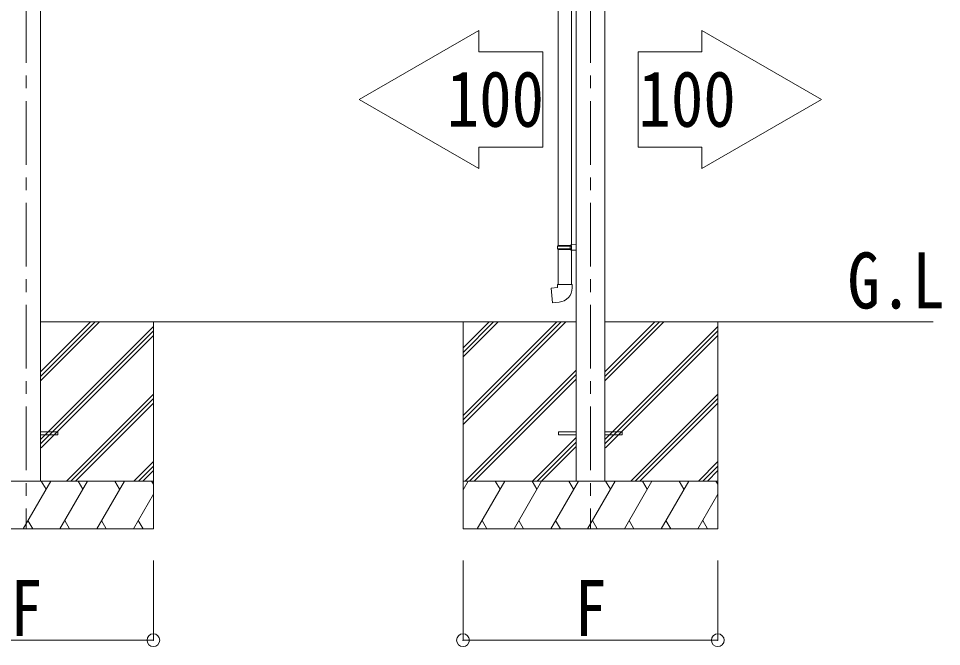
# Model space of a CAD drawing. Units: millimetres at full size, sheet at 1:40; details may follow other scales. Extents: x -29423 to 3259, y -7760 to 7760.
# Drawn here: x -14157 to -11259, y -2330 to -357 of the extents above; entities that cross this region are included whole.
import ezdxf
from ezdxf.enums import TextEntityAlignment as Align

# ---------------------------------------------------------------- set-up
doc = ezdxf.new("R2010")
doc.units = ezdxf.units.MM
doc.header["$LTSCALE"] = 40
doc.header["$PDMODE"] = 32
doc.header["$PDSIZE"] = 40
doc.linetypes.add('CHAIN1', pattern=[8, 5, -1, 1, -1])
for name, color, linetype, lineweight in [('0-0_0', 7, 'Continuous', 9), ('0-1_本体', 5, 'CHAIN1', 9), ('0-3_ELV2', 4, 'Continuous', 9), ('0-6_OTH_LINE', 6, 'Continuous', 9), ('0-9_OUTLINE', 7, 'Continuous', 9)]:
    doc.layers.add(name, color=color, linetype=linetype, lineweight=lineweight)
doc.layers.add('0-7_SHAPE', color=7, linetype='Continuous')
doc.styles.add('ＭＳ ゴシック', font='')
doc.styles.get('ＭＳ ゴシック').set_extended_font_data('MS Gothic')

msp = doc.modelspace()

# ---------------------------------------------------------------- linework, layer by layer
at = {"layer": '0-0_0'}
for p, q in [((-14088.02, -1309.72), (-12406.42, -1309.72)), ((-14088.02, -1495.35), (-13902.39, -1309.72)), ((-14088.02, -1481.21), (-13916.53, -1309.72)), ((-14088.02, -1467.07), (-13930.68, -1309.72)), ((-14088.02, -1679.2), (-13733.22, -1324.4)), ((-13733.22, -1309.72), (-13733.22, -1959.72)), ((-12761.22, -1603.9), (-12467.04, -1309.72)), ((-12761.22, -1618.04), (-12452.9, -1309.72)), ((-12761.22, -1632.18), (-12438.76, -1309.72)), ((-12761.22, -1420.05), (-12650.89, -1309.72)), ((-12761.22, -1405.91), (-12665.03, -1309.72)), ((-12761.22, -1391.77), (-12679.17, -1309.72)), ((-12316.02, -1309.72), (-11285.22, -1309.72)), ((-12316.02, -1495.35), (-12130.39, -1309.72)), ((-12316.02, -1481.21), (-12144.53, -1309.72)), ((-12316.02, -1467.07), (-12158.67, -1309.72)), ((-12316.02, -1679.2), (-11961.22, -1324.4)), ((-11961.22, -1309.72), (-11961.22, -1959.72)), ((-14088.02, -1693.34), (-13733.22, -1338.54)), ((-14085.76, -1705.22), (-13733.22, -1352.69)), ((-12316.02, -1693.34), (-11961.22, -1338.54)), ((-12313.76, -1705.22), (-11961.22, -1352.69)), ((-12754.91, -1809.72), (-12406.42, -1461.23)), ((-12740.77, -1809.72), (-12406.42, -1475.38)), ((-12726.63, -1809.72), (-12406.42, -1489.52)), ((-14006.41, -1809.72), (-13733.22, -1536.53)), ((-13992.27, -1809.72), (-13733.22, -1550.67)), ((-13978.13, -1809.72), (-13733.22, -1564.82)), ((-12234.41, -1809.72), (-11961.22, -1536.53)), ((-12220.27, -1809.72), (-11961.22, -1550.67)), ((-12206.13, -1809.72), (-11961.22, -1564.82)), ((-12542.78, -1809.72), (-12406.42, -1673.36)), ((-12528.64, -1809.72), (-12406.42, -1687.51)), ((-12514.5, -1809.72), (-12406.42, -1701.65)), ((-13794.28, -1809.72), (-13733.22, -1748.66)), ((-13780.14, -1809.72), (-13733.22, -1762.81)), ((-12022.28, -1809.72), (-11961.22, -1748.66)), ((-12008.14, -1809.72), (-11961.22, -1762.81)), ((-13766, -1809.72), (-13733.22, -1776.95)), ((-11994, -1809.72), (-11961.22, -1776.95)), ((-13733.22, -1809.72), (-14533.22, -1809.72)), ((-14142.07, -1959.72), (-14055.46, -1809.72)), ((-14070.46, -1835.7), (-14085.46, -1809.72)), ((-14026.6, -1959.72), (-13939.99, -1809.72)), ((-13954.99, -1835.7), (-13969.99, -1809.72)), ((-13911.13, -1959.72), (-13824.52, -1809.72)), ((-13854.52, -1809.72), (-13839.52, -1835.7)), ((-13739.05, -1809.72), (-13733.22, -1819.82)), ((-11961.22, -1809.72), (-12761.22, -1809.72)), ((-12761.22, -1837.22), (-12745.34, -1809.72)), ((-12716.48, -1959.72), (-12629.87, -1809.72)), ((-12644.87, -1835.7), (-12659.87, -1809.72)), ((-12601.01, -1959.72), (-12514.4, -1809.72)), ((-12529.4, -1835.7), (-12544.41, -1809.72)), ((-12485.54, -1959.72), (-12398.93, -1809.72)), ((-12413.93, -1835.7), (-12428.93, -1809.72)), ((-12370.07, -1959.72), (-12283.46, -1809.72)), ((-12298.46, -1835.7), (-12313.46, -1809.72)), ((-12254.6, -1959.72), (-12167.99, -1809.72)), ((-12182.99, -1835.7), (-12197.99, -1809.72)), ((-12139.13, -1959.72), (-12052.52, -1809.72)), ((-12082.52, -1809.72), (-12067.52, -1835.7)), ((-11967.05, -1809.72), (-11961.22, -1819.82)), ((-13795.66, -1959.72), (-13733.22, -1851.58)), ((-12023.66, -1959.72), (-11961.22, -1851.58)), ((-14127.07, -1933.74), (-14112.07, -1959.72)), ((-14011.6, -1933.74), (-13996.6, -1959.72)), ((-13896.13, -1933.74), (-13881.13, -1959.72)), ((-13780.66, -1933.74), (-13765.66, -1959.72)), ((-12701.48, -1933.74), (-12686.48, -1959.72)), ((-12586.01, -1933.74), (-12571.01, -1959.72)), ((-12470.54, -1933.74), (-12455.54, -1959.72)), ((-12355.07, -1933.74), (-12340.07, -1959.72)), ((-12239.6, -1933.74), (-12224.6, -1959.72)), ((-12124.13, -1933.74), (-12109.13, -1959.72)), ((-12008.66, -1933.74), (-11993.66, -1959.72))]:
    msp.add_line(p, q, dxfattribs=at)
for points in [[(-14533.22, -1309.72), (-14533.22, -1959.72), (-13733.22, -1959.72)], [(-12761.22, -1309.72), (-12761.22, -1959.72), (-11961.22, -1959.72)]]:
    msp.add_lwpolyline(points, dxfattribs=at)
at = {"layer": '0-1_本体'}
for p, q in [((-14133.22, 983.84), (-14133.22, -1959.72)), ((-12361.22, 983.84), (-12361.22, -1959.72))]:
    msp.add_line(p, q, dxfattribs=at)
at = {"layer": '0-3_ELV2'}
for p, q in [((-14088.02, 1019.28), (-14088.02, -1809.72)), ((-12406.42, 1019.28), (-12406.42, -1809.72)), ((-12316.02, 1019.28), (-12316.02, -1809.72)), ((-14088.02, -1655.22), (-14033.22, -1655.22)), ((-14088.02, -1664.22), (-14033.22, -1664.22)), ((-14033.22, -1655.22), (-14033.22, -1664.22)), ((-12461.22, -1655.22), (-12461.22, -1664.22)), ((-12461.22, -1655.22), (-12406.42, -1655.22)), ((-12461.22, -1664.22), (-12406.42, -1664.22)), ((-12316.02, -1655.22), (-12261.22, -1655.22)), ((-12316.02, -1664.22), (-12261.22, -1664.22)), ((-12261.22, -1655.22), (-12261.22, -1664.22))]:
    msp.add_line(p, q, dxfattribs=at)
at = {"layer": '0-6_OTH_LINE', "color": 7}
for p, q in [((-12711.36, -394.23), (-12711.36, -461.43)), ((-12011.08, -394.23), (-12011.08, -461.43)), ((-12711.36, -761.03), (-12510.96, -761.03)), ((-12711.36, -761.03), (-12711.36, -828.23)), ((-12011.08, -761.03), (-12211.48, -761.03)), ((-12011.08, -761.03), (-12011.08, -828.23))]:
    msp.add_line(p, q, dxfattribs=at)
at = {"layer": '0-6_OTH_LINE'}
for p, q in [((-13733.22, -2309.72), (-13733.22, -2059.74)), ((-13733.22, -2309.72), (-13733.22, -2059.74)), ((-12761.22, -2309.72), (-12761.22, -2059.74)), ((-12761.22, -2309.72), (-12761.22, -2059.74)), ((-11961.22, -2309.72), (-11961.22, -2059.74)), ((-11961.22, -2309.72), (-11961.22, -2059.74)), ((-14533.22, -2309.72), (-13733.22, -2309.72)), ((-14533.22, -2309.72), (-13733.22, -2309.72)), ((-12761.22, -2309.72), (-11961.22, -2309.72)), ((-12761.22, -2309.72), (-11961.22, -2309.72))]:
    msp.add_line(p, q, dxfattribs=at)
at = {"layer": '0-6_OTH_LINE', "color": 7}
for points in [[(-12711.36, -828.23), (-13087.21, -611.23), (-12711.36, -394.23)], [(-12011.08, -828.23), (-11635.23, -611.23), (-12011.08, -394.23)], [(-12711.36, -461.43), (-12510.96, -461.43), (-12510.96, -761.03)], [(-12011.08, -461.43), (-12211.48, -461.43), (-12211.48, -761.03)]]:
    msp.add_lwpolyline(points, dxfattribs=at)
at = {"layer": '0-6_OTH_LINE'}
for p in [(-13733.22, -2309.72), (-13733.22, -2309.72), (-12761.22, -2309.72), (-11961.22, -2309.72), (-11961.22, -2309.72)]:
    msp.add_point(p, dxfattribs=at)
at = {"layer": '0-9_OUTLINE'}
for p, q in [((-12462.42, -314.48), (-12462.42, -1070.16)), ((-12420.42, -317.04), (-12420.42, -1067.61)), ((-12464.42, -1072.16), (-12463.42, -1070.16)), ((-12464.42, -1072.16), (-12420.42, -1072.16)), ((-12464.42, -1072.16), (-12464.42, -1080.16)), ((-12463.42, -1070.16), (-12420.42, -1070.16)), ((-12424.9, -1072.16), (-12425.33, -1070.16)), ((-12422.42, -1067.66), (-12406.42, -1067.19)), ((-12422.42, -1069.66), (-12422.42, -1067.66)), ((-12422.42, -1069.66), (-12420.42, -1069.66)), ((-12406.42, -1067.19), (-12406.42, -1085.14)), ((-12464.42, -1080.16), (-12420.42, -1080.16)), ((-12464.42, -1080.16), (-12463.42, -1082.16)), ((-12463.42, -1082.16), (-12420.42, -1082.16)), ((-12462.42, -1082.16), (-12462.42, -1192.17)), ((-12422.42, -1084.66), (-12422.42, -1082.66)), ((-12422.42, -1084.66), (-12406.42, -1085.14)), ((-12420.42, -1084.72), (-12420.42, -1192.17)), ((-12464.42, -1192.17), (-12418.42, -1192.17)), ((-12464.42, -1202.17), (-12464.42, -1192.17)), ((-12418.42, -1192.17), (-12418.42, -1203.08))]:
    msp.add_line(p, q, dxfattribs=at)
for points in [[(-12424.9, -1072.16), (-12424.9, -1080.16), (-12425.33, -1082.16)], [(-12422.42, -1082.66), (-12420.42, -1082.66), (-12420.42, -1069.66)], [(-12459.5, -1247.91), (-12480.34, -1249.73), (-12484.35, -1203.91), (-12464.42, -1202.17)]]:
    msp.add_lwpolyline(points, dxfattribs=at)
msp.add_arc((-12463.42, -1203.08), 45, 275, 0, dxfattribs=at)

# ---------------------------------------------------------------- texts
at = {"layer": '0-6_OTH_LINE', "color": 7, "style": 'ＭＳ ゴシック', "width": 0.85}
for s, p in [('100', (-12812.18, -749.99)), ('100', (-12210.26, -749.99)), ('F', (-14183.22, -2349.72)), ('F', (-14183.22, -2349.72)), ('F', (-12411.22, -2349.72)), ('F', (-12411.22, -2349.72))]:
    msp.add_text(s, height=176, dxfattribs=at).set_placement(p, align=Align.BOTTOM_LEFT)
at = {"layer": '0-7_SHAPE', "style": 'ＭＳ ゴシック', "width": 0.85}
msp.add_text('G.L', height=176, dxfattribs=at).set_placement((-11554.34, -1320.54), align=Align.BOTTOM_LEFT)

doc.saveas('drawing.dxf')
